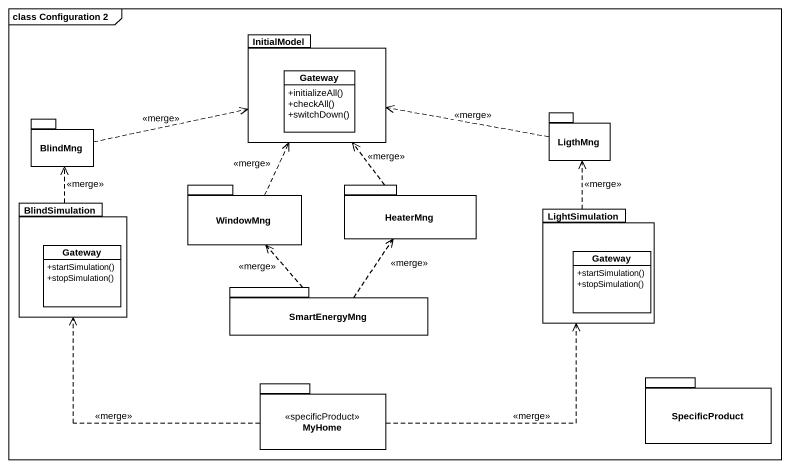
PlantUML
@startuml
mainframe class Configuration 2
hide circle
hide empty members
skinparam classAttributeIconSize 0
package InitialModel #FFFFFF {
  class Gateway {
    +initializeAll()
    +checkAll()
    +switchDown()
  }
}
package BlindMng #FFFFFF {
}
package LigthMng #FFFFFF {
}
package BlindSimulation #FFFFFF {
  class "Gateway" as Gateway_2 {
    +startSimulation()
    +stopSimulation()
  }
}
package WindowMng #FFFFFF {
}
package HeaterMng #FFFFFF {
}
package LightSimulation #FFFFFF {
  class "Gateway" as Gateway_3 {
    +startSimulation()
    +stopSimulation()
  }
}
package SmartEnergyMng #FFFFFF {
}
package SpecificProduct #FFFFFF {
}
package MyHome <<specificProduct>> #FFFFFF {
}
BlindMng .right.> InitialModel : <<merge>>
LigthMng .left.> InitialModel : <<merge>>
BlindSimulation .up.> BlindMng : <<merge>>
WindowMng .up.> InitialModel : <<merge>>
HeaterMng .up.> InitialModel : <<merge>>
LightSimulation .up.> LigthMng : <<merge>>
SmartEnergyMng .up.> WindowMng : <<merge>>
SmartEnergyMng .up.> HeaterMng : <<merge>>
MyHome .up.> BlindSimulation : <<merge>>
MyHome .right.> LightSimulation : <<merge>>
@enduml
